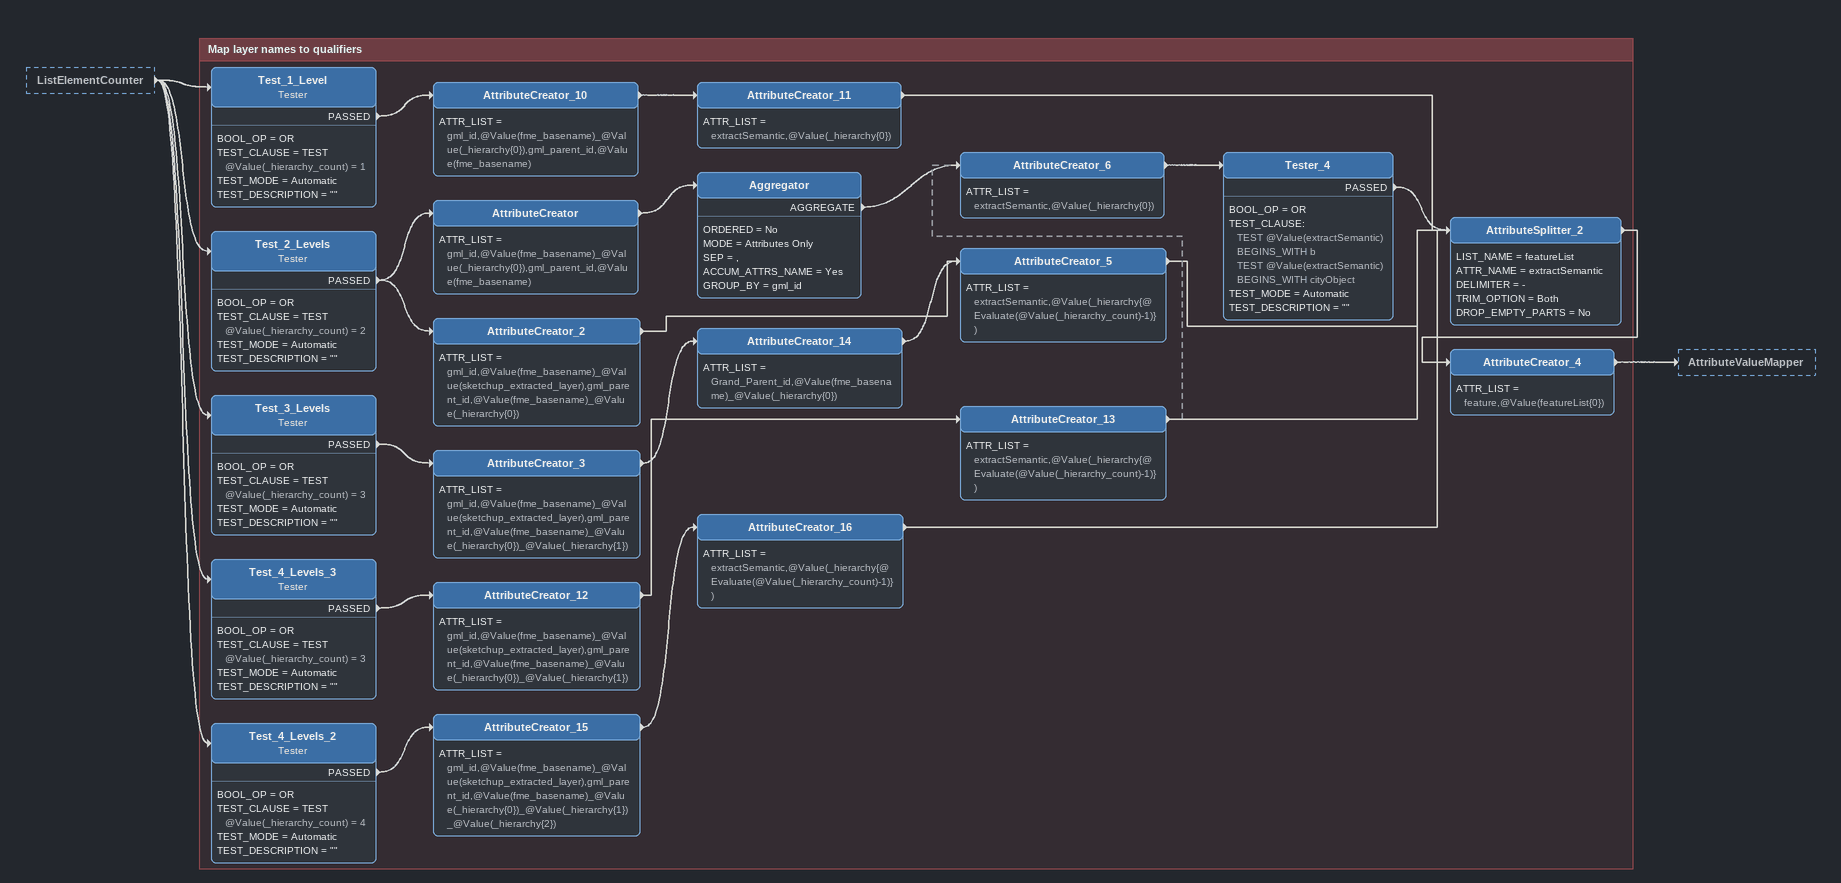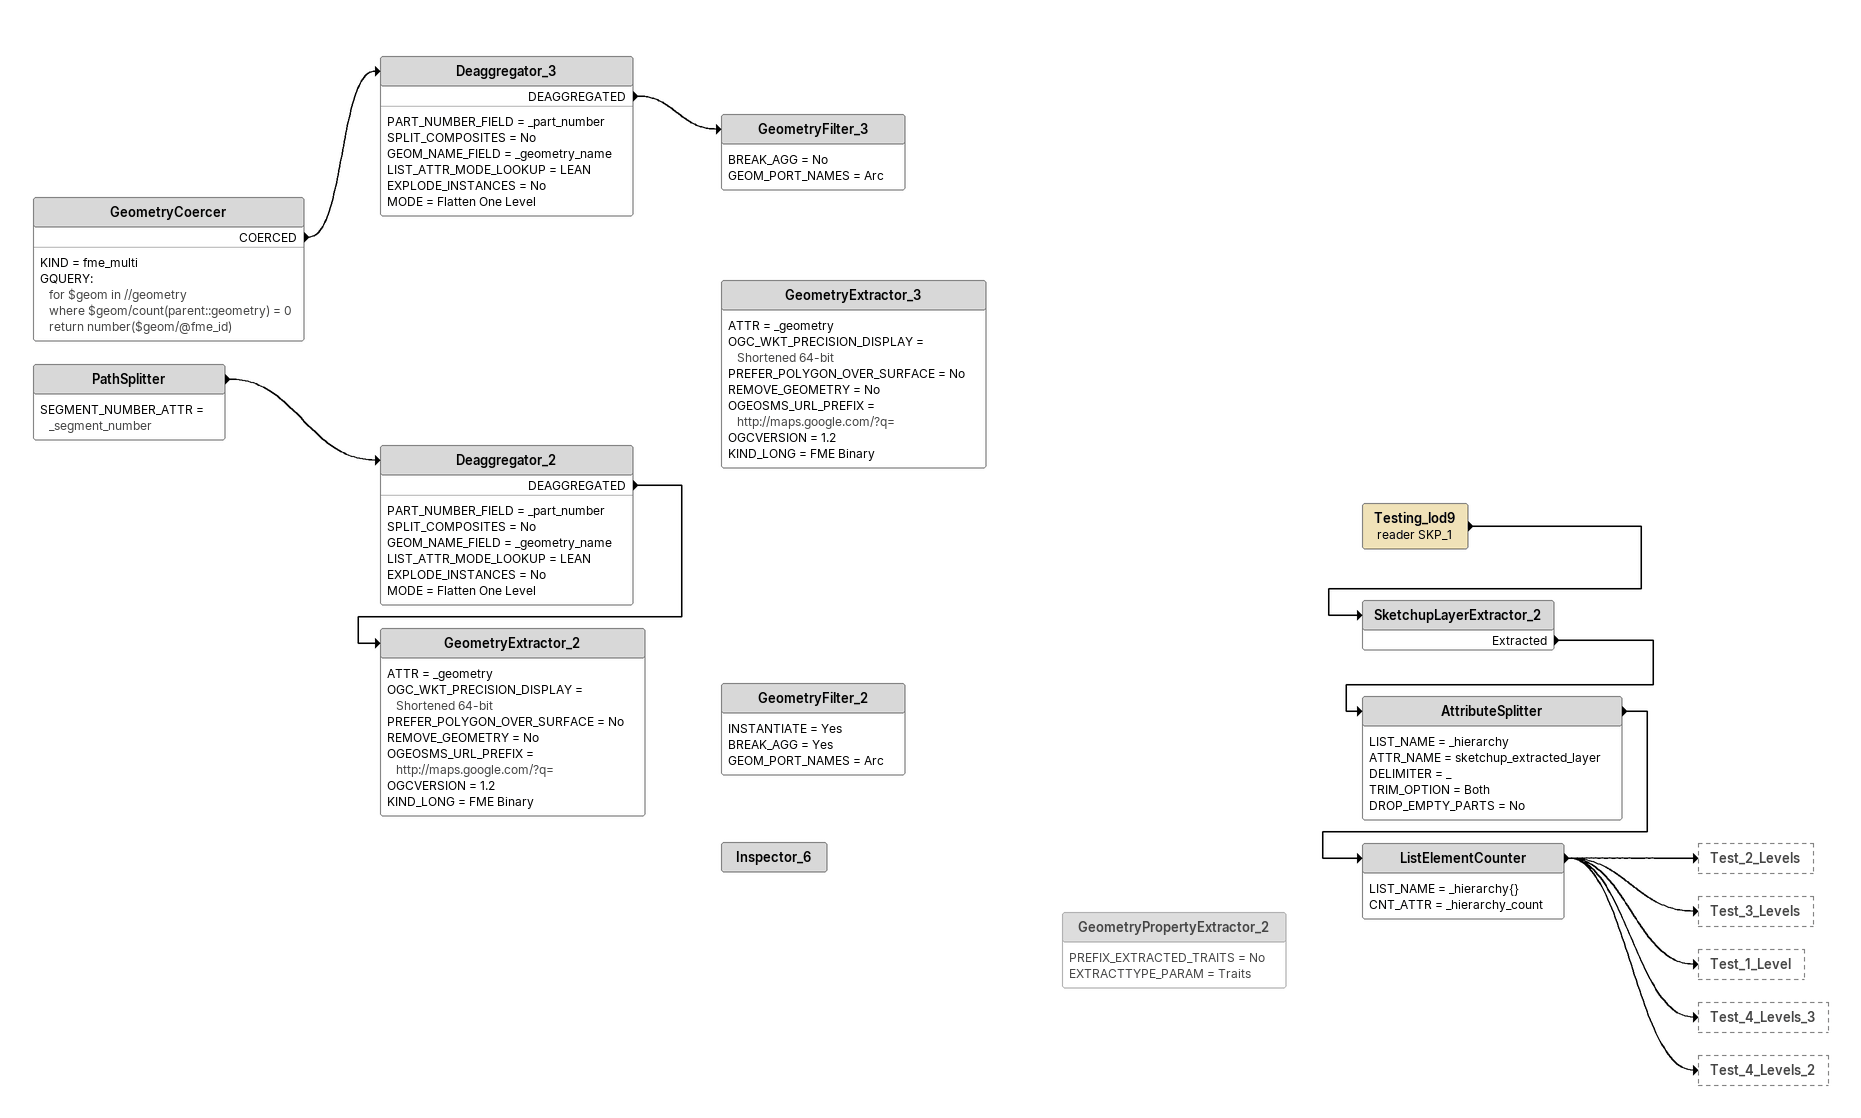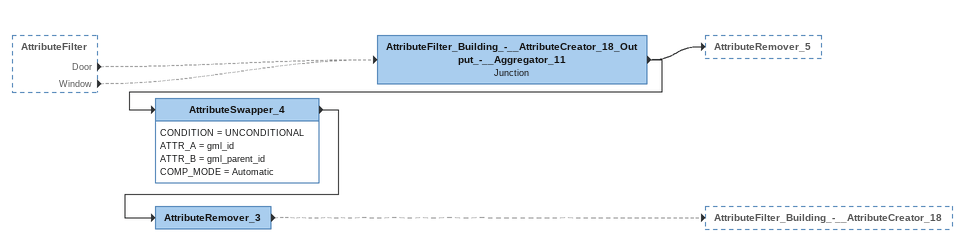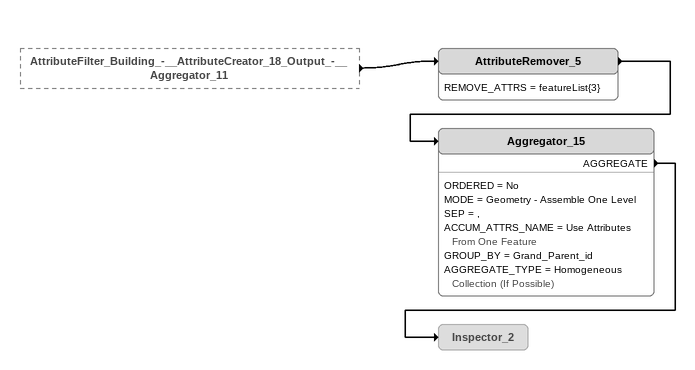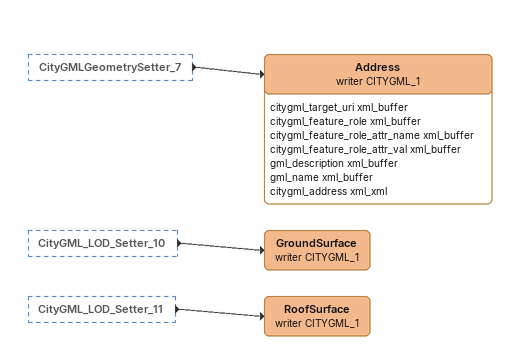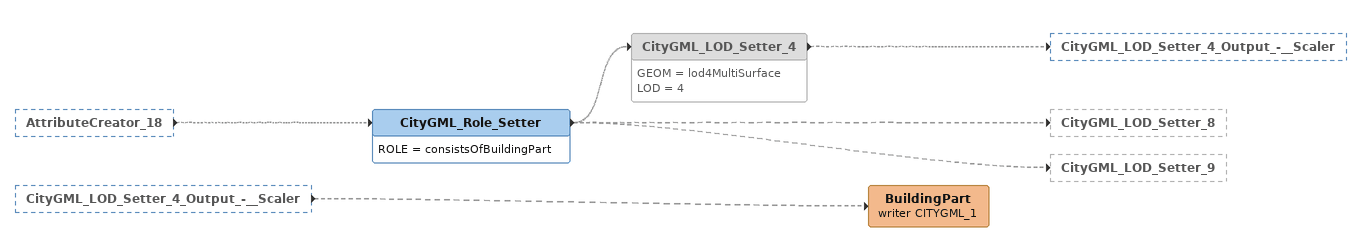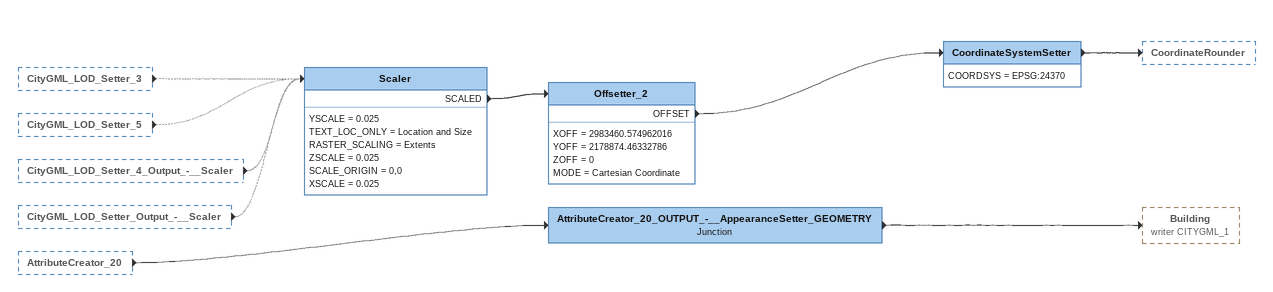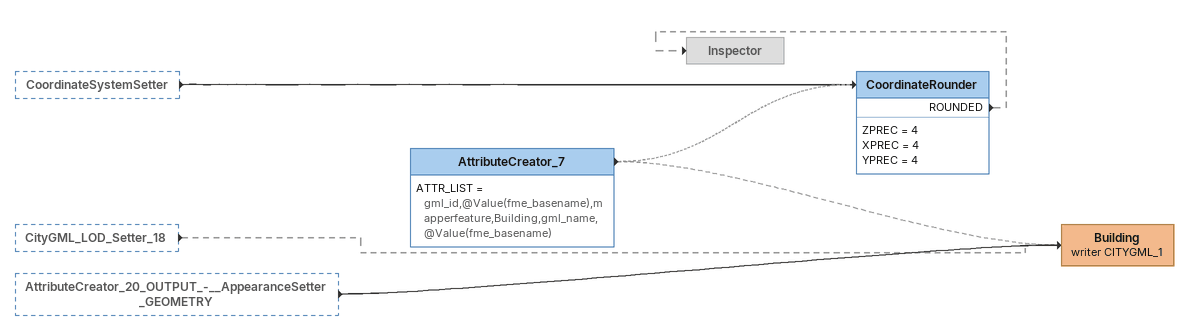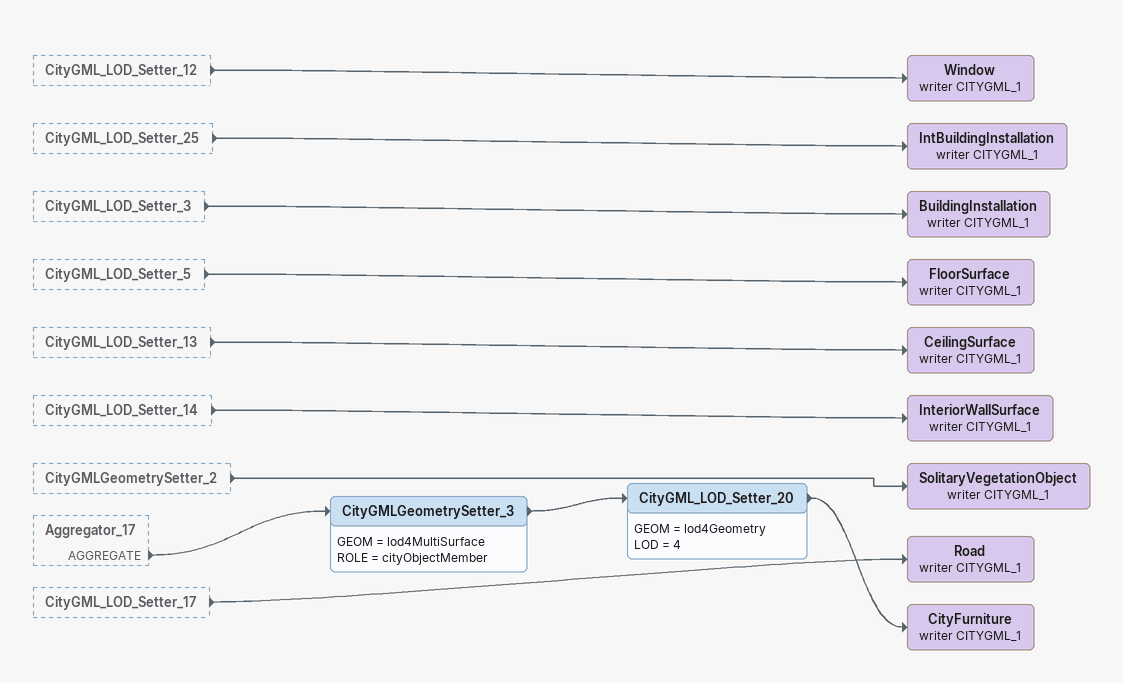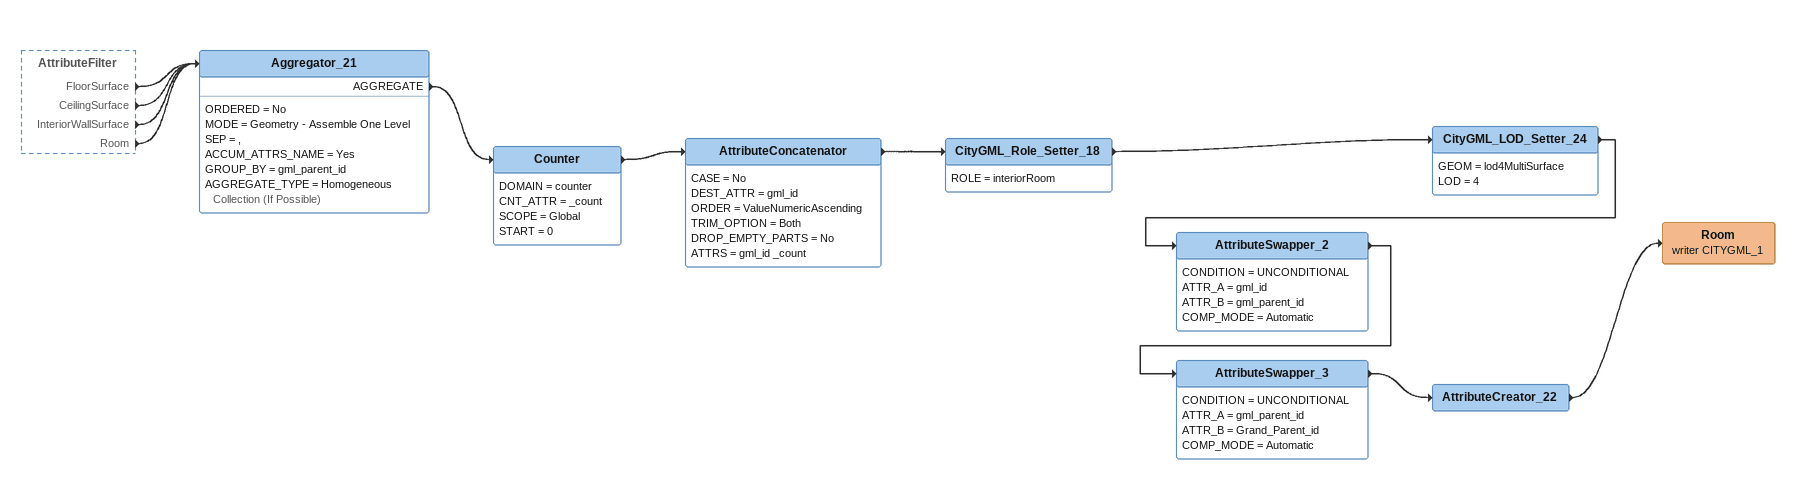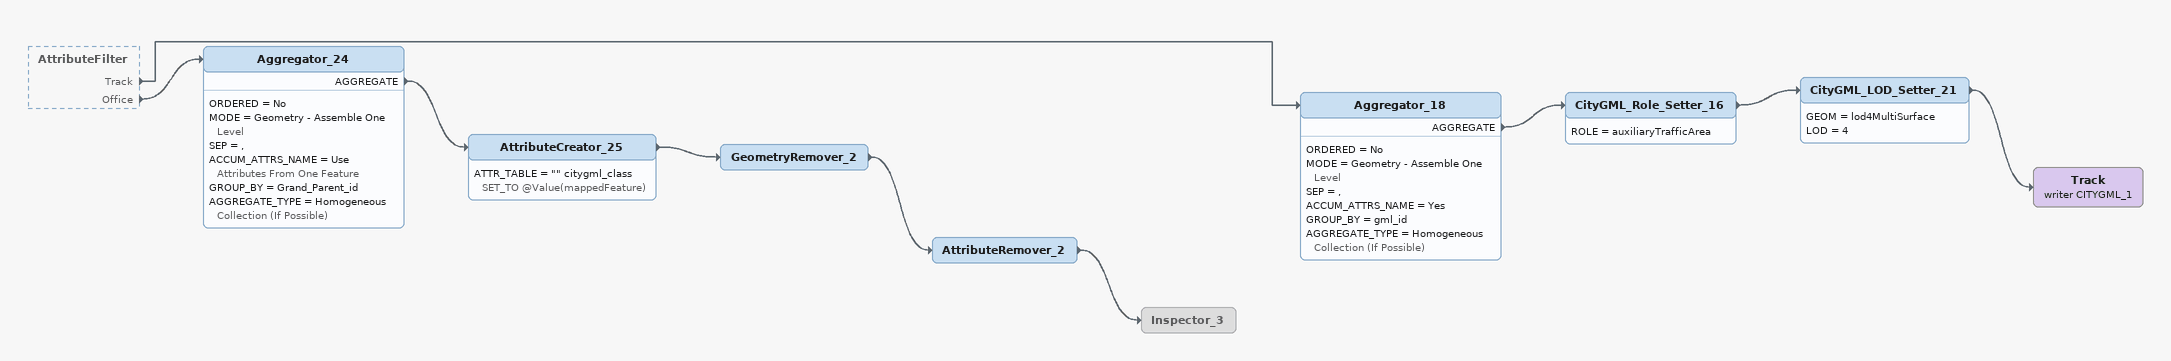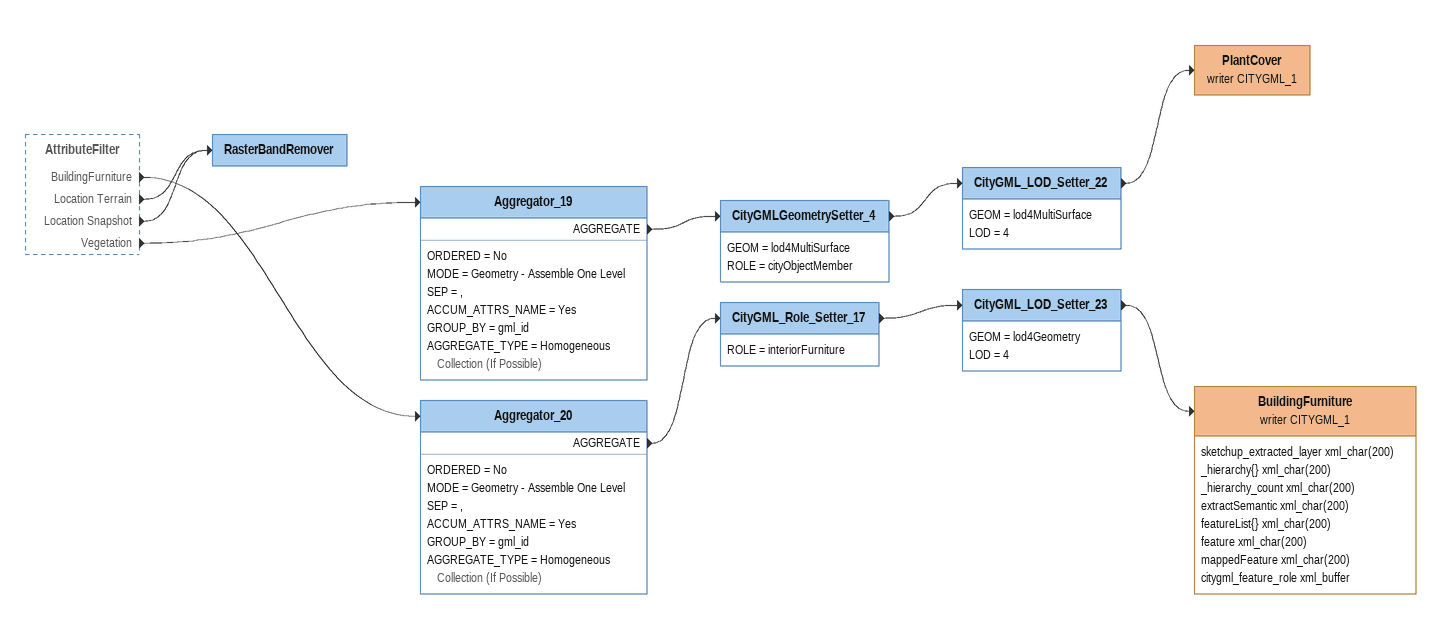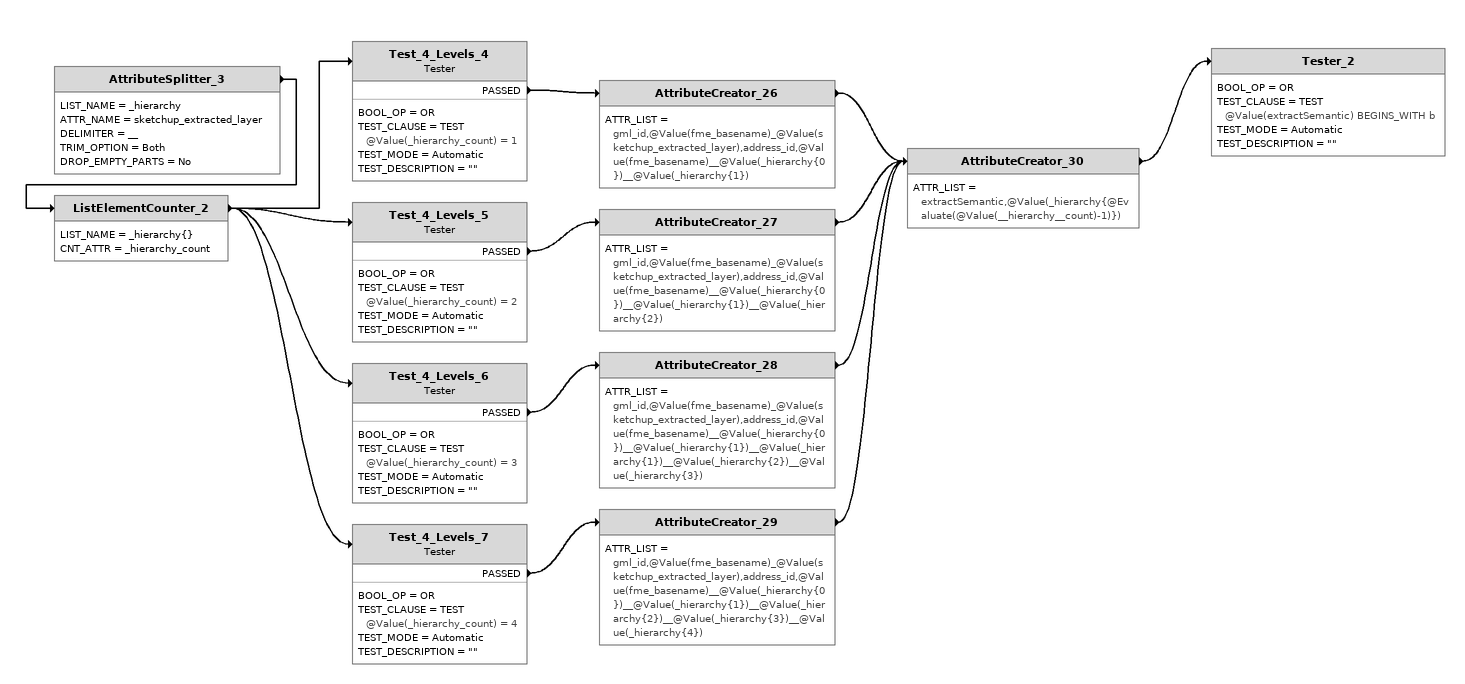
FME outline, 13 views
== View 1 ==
ListElementCounter [outside]
    -> Test_2_Levels
    -> Test_3_Levels
    -> Test_1_Level
    -> Test_4_Levels_3
    -> Test_4_Levels_2

Bookmark: Map layer names to qualifiers
Test_1_Level: Tester
    BOOL_OP = OR
    TEST_CLAUSE = TEST @Value(_hierarchy_count) = 1
    TEST_MODE = Automatic
    TEST_DESCRIPTION = ""
    PASSED -> AttributeCreator_10
AttributeCreator_10
    ATTR_LIST = gml_id,@Value(fme_basename)_@Value(_hierarchy{0}),gml_parent_id,@Value(fme_basename)
    -> AttributeCreator_11
AttributeCreator_11
    ATTR_LIST = extractSemantic,@Value(_hierarchy{0})
    -> AttributeSplitter_2
Test_2_Levels: Tester
    BOOL_OP = OR
    TEST_CLAUSE = TEST @Value(_hierarchy_count) = 2
    TEST_MODE = Automatic
    TEST_DESCRIPTION = ""
    PASSED -> AttributeCreator_2
    PASSED -> AttributeCreator
AttributeCreator
    ATTR_LIST = gml_id,@Value(fme_basename)_@Value(_hierarchy{0}),gml_parent_id,@Value(fme_basename)
    -> Aggregator
Aggregator
    ORDERED = No
    MODE = Attributes Only
    SEP = ,
    ACCUM_ATTRS_NAME = Yes
    GROUP_BY = gml_id
    AGGREGATE -> AttributeCreator_6
AttributeCreator_2
    ATTR_LIST = gml_id,@Value(fme_basename)_@Value(sketchup_extracted_layer),gml_parent_id,@Value(fme_basename)_@Value(_hierarchy{0})
    -> AttributeCreator_5
Test_3_Levels: Tester
    BOOL_OP = OR
    TEST_CLAUSE = TEST @Value(_hierarchy_count) = 3
    TEST_MODE = Automatic
    TEST_DESCRIPTION = ""
    PASSED -> AttributeCreator_3
AttributeCreator_3
    ATTR_LIST = gml_id,@Value(fme_basename)_@Value(sketchup_extracted_layer),gml_parent_id,@Value(fme_basename)_@Value(_hierarchy{0})_@Value(_hierarchy{1})
    -> AttributeCreator_14
AttributeCreator_14
    ATTR_LIST = Grand_Parent_id,@Value(fme_basename)_@Value(_hierarchy{0})
    -> AttributeCreator_5
AttributeCreator_5
    ATTR_LIST = extractSemantic,@Value(_hierarchy{@Evaluate(@Value(_hierarchy_count)-1)})
    -> AttributeSplitter_2
Test_4_Levels_3: Tester
    BOOL_OP = OR
    TEST_CLAUSE = TEST @Value(_hierarchy_count) = 3
    TEST_MODE = Automatic
    TEST_DESCRIPTION = ""
    PASSED -> AttributeCreator_12
AttributeCreator_12
    ATTR_LIST = gml_id,@Value(fme_basename)_@Value(sketchup_extracted_layer),gml_parent_id,@Value(fme_basename)_@Value(_hierarchy{0})_@Value(_hierarchy{1})
    -> AttributeCreator_13
AttributeCreator_13
    ATTR_LIST = extractSemantic,@Value(_hierarchy{@Evaluate(@Value(_hierarchy_count)-1)})
    -> AttributeCreator_6 [off]
    -> AttributeSplitter_2
AttributeCreator_6
    ATTR_LIST = extractSemantic,@Value(_hierarchy{0})
    -> Tester_4
Tester_4
    BOOL_OP = OR
    TEST_CLAUSE:
      TEST @Value(extractSemantic) BEGINS_WITH b
      TEST @Value(extractSemantic) BEGINS_WITH cityObject
    TEST_MODE = Automatic
    TEST_DESCRIPTION = ""
    PASSED -> AttributeSplitter_2
Test_4_Levels_2: Tester
    BOOL_OP = OR
    TEST_CLAUSE = TEST @Value(_hierarchy_count) = 4
    TEST_MODE = Automatic
    TEST_DESCRIPTION = ""
    PASSED -> AttributeCreator_15
AttributeCreator_15
    ATTR_LIST = gml_id,@Value(fme_basename)_@Value(sketchup_extracted_layer),gml_parent_id,@Value(fme_basename)_@Value(_hierarchy{0})_@Value(_hierarchy{1})_@Value(_hierarchy{2})
    -> AttributeCreator_16
AttributeCreator_16
    ATTR_LIST = extractSemantic,@Value(_hierarchy{@Evaluate(@Value(_hierarchy_count)-1)})
    -> AttributeSplitter_2
AttributeSplitter_2
    LIST_NAME = featureList
    ATTR_NAME = extractSemantic
    DELIMITER = -
    TRIM_OPTION = Both
    DROP_EMPTY_PARTS = No
    -> AttributeCreator_4
AttributeCreator_4
    ATTR_LIST = feature,@Value(featureList{0})
    -> AttributeValueMapper

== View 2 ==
GeometryCoercer
    KIND = fme_multi
    GQUERY:
      for $geom in //geometry
      where $geom/count(parent::geometry) = 0
      return number($geom/@fme_id)
    COERCED -> Deaggregator_3
Deaggregator_3
    PART_NUMBER_FIELD = _part_number
    SPLIT_COMPOSITES = No
    GEOM_NAME_FIELD = _geometry_name
    LIST_ATTR_MODE_LOOKUP = LEAN
    EXPLODE_INSTANCES = No
    MODE = Flatten One Level
    DEAGGREGATED -> GeometryFilter_3
GeometryFilter_3
    BREAK_AGG = No
    GEOM_PORT_NAMES = Arc
PathSplitter
    SEGMENT_NUMBER_ATTR = _segment_number
    -> Deaggregator_2
Deaggregator_2
    PART_NUMBER_FIELD = _part_number
    SPLIT_COMPOSITES = No
    GEOM_NAME_FIELD = _geometry_name
    LIST_ATTR_MODE_LOOKUP = LEAN
    EXPLODE_INSTANCES = No
    MODE = Flatten One Level
    DEAGGREGATED -> GeometryExtractor_2
GeometryExtractor_2
    ATTR = _geometry
    OGC_WKT_PRECISION_DISPLAY = Shortened 64-bit
    PREFER_POLYGON_OVER_SURFACE = No
    REMOVE_GEOMETRY = No
    OGEOSMS_URL_PREFIX = http://maps.google.com/?q=
    OGCVERSION = 1.2
    KIND_LONG = FME Binary
GeometryFilter_2
    INSTANTIATE = Yes
    BREAK_AGG = Yes
    GEOM_PORT_NAMES = Arc
GeometryExtractor_3
    ATTR = _geometry
    OGC_WKT_PRECISION_DISPLAY = Shortened 64-bit
    PREFER_POLYGON_OVER_SURFACE = No
    REMOVE_GEOMETRY = No
    OGEOSMS_URL_PREFIX = http://maps.google.com/?q=
    OGCVERSION = 1.2
    KIND_LONG = FME Binary
Inspector_6
GeometryPropertyExtractor_2 [off]
    PREFIX_EXTRACTED_TRAITS = No
    EXTRACTTYPE_PARAM = Traits
Testing_lod9 (reader SKP_1)
    -> SketchupLayerExtractor_2
SketchupLayerExtractor_2
    Extracted -> AttributeSplitter
AttributeSplitter
    LIST_NAME = _hierarchy
    ATTR_NAME = sketchup_extracted_layer
    DELIMITER = _
    TRIM_OPTION = Both
    DROP_EMPTY_PARTS = No
    -> ListElementCounter
ListElementCounter
    LIST_NAME = _hierarchy{}
    CNT_ATTR = _hierarchy_count
    -> Test_2_Levels
    -> Test_3_Levels
    -> Test_1_Level
    -> Test_4_Levels_3
    -> Test_4_Levels_2

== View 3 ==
AttributeFilter [outside]
    Door -> AttributeFilter_Building_-__AttributeCreator_18_Output_-__Aggregator_11 [off]
    Window -> AttributeFilter_Building_-__AttributeCreator_18_Output_-__Aggregator_11 [off]
AttributeFilter_Building_-__AttributeCreator_18_Output_-__Aggregator_11: Junction
    -> AttributeRemover_5
    -> AttributeSwapper_4
AttributeSwapper_4
    CONDITION = UNCONDITIONAL
    ATTR_A = gml_id
    ATTR_B = gml_parent_id
    COMP_MODE = Automatic
    -> AttributeRemover_3
AttributeRemover_3
    -> AttributeFilter_Building_-__AttributeCreator_18 [off]

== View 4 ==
AttributeFilter_Building_-__AttributeCreator_18_Output_-__Aggregator_11 [outside]
    -> AttributeRemover_5
AttributeRemover_5
    REMOVE_ATTRS = featureList{3}
    -> Aggregator_15
Aggregator_15
    ORDERED = No
    MODE = Geometry - Assemble One Level
    SEP = ,
    ACCUM_ATTRS_NAME = Use Attributes From One Feature
    GROUP_BY = Grand_Parent_id
    AGGREGATE_TYPE = Homogeneous Collection (If Possible)
    AGGREGATE -> Inspector_2
Inspector_2 [off]

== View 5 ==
CityGMLGeometrySetter_7 [outside]
    -> Address (writer CITYGML_1)
CityGML_LOD_Setter_10 [outside]
    -> GroundSurface (writer CITYGML_1)
CityGML_LOD_Setter_11 [outside]
    -> RoofSurface (writer CITYGML_1)
Address (writer CITYGML_1)
    attributes: citygml_target_uri xml_buffer, citygml_feature_role xml_buffer, citygml_feature_role_attr_name xml_buffer, citygml_feature_role_attr_val xml_buffer, gml_description xml_buffer, gml_name xml_buffer, citygml_address xml_xml
GroundSurface (writer CITYGML_1)
RoofSurface (writer CITYGML_1)

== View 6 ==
AttributeCreator_18 [outside]
    -> CityGML_Role_Setter [off]
CityGML_LOD_Setter_4_Output_-__Scaler [outside]
    -> BuildingPart (writer CITYGML_1) [off]
CityGML_Role_Setter
    ROLE = consistsOfBuildingPart
    -> CityGML_LOD_Setter_4 [off]
    -> CityGML_LOD_Setter_8 [off]
    -> CityGML_LOD_Setter_9 [off]
CityGML_LOD_Setter_4 [off]
    GEOM = lod4MultiSurface
    LOD = 4
    -> CityGML_LOD_Setter_4_Output_-__Scaler [off]
BuildingPart (writer CITYGML_1)

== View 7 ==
CityGML_LOD_Setter_3 [outside]
    -> Scaler [off]
CityGML_LOD_Setter_5 [outside]
    -> Scaler [off]
CityGML_LOD_Setter_4_Output_-__Scaler [outside]
    -> Scaler [off]
CityGML_LOD_Setter_Output_-__Scaler [outside]
    -> Scaler [off]
AttributeCreator_20 [outside]
    -> AttributeCreator_20_OUTPUT_-__AppearanceSetter_GEOMETRY
AttributeCreator_20_OUTPUT_-__AppearanceSetter_GEOMETRY: Junction
    -> Building (writer CITYGML_1)
Scaler
    YSCALE = 0.025
    TEXT_LOC_ONLY = Location and Size
    RASTER_SCALING = Extents
    ZSCALE = 0.025
    SCALE_ORIGIN = 0,0
    XSCALE = 0.025
    SCALED -> Offsetter_2
Offsetter_2
    XOFF = 2983460.574962016
    YOFF = 2178874.46332786
    ZOFF = 0
    MODE = Cartesian Coordinate
    OFFSET -> CoordinateSystemSetter
CoordinateSystemSetter
    COORDSYS = EPSG:24370
    -> CoordinateRounder

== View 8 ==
CoordinateSystemSetter [outside]
    -> CoordinateRounder
CityGML_LOD_Setter_18 [outside]
    -> Building (writer CITYGML_1) [off]
AttributeCreator_20_OUTPUT_-__AppearanceSetter_GEOMETRY [outside]
    -> Building (writer CITYGML_1)
AttributeCreator_7
    ATTR_LIST = gml_id,@Value(fme_basename),mapperfeature,Building,gml_name,@Value(fme_basename)
    -> CoordinateRounder [off]
    -> Building (writer CITYGML_1) [off]
CoordinateRounder
    ZPREC = 4
    XPREC = 4
    YPREC = 4
    ROUNDED -> Inspector [off]
Inspector [off]
Building (writer CITYGML_1)

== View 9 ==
CityGML_LOD_Setter_12 [outside]
    -> Window (writer CITYGML_1)
CityGML_LOD_Setter_25 [outside]
    -> IntBuildingInstallation (writer CITYGML_1)
CityGML_LOD_Setter_3 [outside]
    -> BuildingInstallation (writer CITYGML_1)
CityGML_LOD_Setter_5 [outside]
    -> FloorSurface (writer CITYGML_1)
CityGML_LOD_Setter_13 [outside]
    -> CeilingSurface (writer CITYGML_1)
CityGML_LOD_Setter_14 [outside]
    -> InteriorWallSurface (writer CITYGML_1)
CityGMLGeometrySetter_2 [outside]
    -> SolitaryVegetationObject (writer CITYGML_1)
Aggregator_17 [outside]
    AGGREGATE -> CityGMLGeometrySetter_3
CityGML_LOD_Setter_17 [outside]
    -> Road (writer CITYGML_1)
Window (writer CITYGML_1)
BuildingInstallation (writer CITYGML_1)
IntBuildingInstallation (writer CITYGML_1)
CeilingSurface (writer CITYGML_1)
InteriorWallSurface (writer CITYGML_1)
FloorSurface (writer CITYGML_1)
SolitaryVegetationObject (writer CITYGML_1)
Road (writer CITYGML_1)
CityGMLGeometrySetter_3
    GEOM = lod4MultiSurface
    ROLE = cityObjectMember
    -> CityGML_LOD_Setter_20
CityGML_LOD_Setter_20
    GEOM = lod4Geometry
    LOD = 4
    -> CityFurniture (writer CITYGML_1)
CityFurniture (writer CITYGML_1)

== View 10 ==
AttributeFilter [outside]
    FloorSurface -> Aggregator_21
    CeilingSurface -> Aggregator_21
    InteriorWallSurface -> Aggregator_21
    Room -> Aggregator_21
Aggregator_21
    ORDERED = No
    MODE = Geometry - Assemble One Level
    SEP = ,
    ACCUM_ATTRS_NAME = Yes
    GROUP_BY = gml_parent_id
    AGGREGATE_TYPE = Homogeneous Collection (If Possible)
    AGGREGATE -> Counter
Counter
    DOMAIN = counter
    CNT_ATTR = _count
    SCOPE = Global
    START = 0
    -> AttributeConcatenator
AttributeConcatenator
    CASE = No
    DEST_ATTR = gml_id
    ORDER = ValueNumericAscending
    TRIM_OPTION = Both
    DROP_EMPTY_PARTS = No
    ATTRS = gml_id _count
    -> CityGML_Role_Setter_18
CityGML_Role_Setter_18
    ROLE = interiorRoom
    -> CityGML_LOD_Setter_24
CityGML_LOD_Setter_24
    GEOM = lod4MultiSurface
    LOD = 4
    -> AttributeSwapper_2
AttributeSwapper_2
    CONDITION = UNCONDITIONAL
    ATTR_A = gml_id
    ATTR_B = gml_parent_id
    COMP_MODE = Automatic
    -> AttributeSwapper_3
AttributeSwapper_3
    CONDITION = UNCONDITIONAL
    ATTR_A = gml_parent_id
    ATTR_B = Grand_Parent_id
    COMP_MODE = Automatic
    -> AttributeCreator_22
AttributeCreator_22
    -> Room (writer CITYGML_1)
Room (writer CITYGML_1)

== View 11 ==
AttributeFilter [outside]
    Track -> Aggregator_18
    Office -> Aggregator_24
Aggregator_24
    ORDERED = No
    MODE = Geometry - Assemble One Level
    SEP = ,
    ACCUM_ATTRS_NAME = Use Attributes From One Feature
    GROUP_BY = Grand_Parent_id
    AGGREGATE_TYPE = Homogeneous Collection (If Possible)
    AGGREGATE -> AttributeCreator_25
AttributeCreator_25
    ATTR_TABLE = "" citygml_class SET_TO @Value(mappedFeature)
    -> GeometryRemover_2
GeometryRemover_2
    -> AttributeRemover_2
AttributeRemover_2
    -> Inspector_3
Inspector_3 [off]
Aggregator_18
    ORDERED = No
    MODE = Geometry - Assemble One Level
    SEP = ,
    ACCUM_ATTRS_NAME = Yes
    GROUP_BY = gml_id
    AGGREGATE_TYPE = Homogeneous Collection (If Possible)
    AGGREGATE -> CityGML_Role_Setter_16
CityGML_Role_Setter_16
    ROLE = auxiliaryTrafficArea
    -> CityGML_LOD_Setter_21
CityGML_LOD_Setter_21
    GEOM = lod4MultiSurface
    LOD = 4
    -> Track (writer CITYGML_1)
Track (writer CITYGML_1)

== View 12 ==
AttributeFilter [outside]
    BuildingFurniture -> Aggregator_20
    Location Terrain -> RasterBandRemover
    Location Snapshot -> RasterBandRemover
    Vegetation -> Aggregator_19
RasterBandRemover
Aggregator_19
    ORDERED = No
    MODE = Geometry - Assemble One Level
    SEP = ,
    ACCUM_ATTRS_NAME = Yes
    GROUP_BY = gml_id
    AGGREGATE_TYPE = Homogeneous Collection (If Possible)
    AGGREGATE -> CityGMLGeometrySetter_4
CityGMLGeometrySetter_4
    GEOM = lod4MultiSurface
    ROLE = cityObjectMember
    -> CityGML_LOD_Setter_22
CityGML_LOD_Setter_22
    GEOM = lod4MultiSurface
    LOD = 4
    -> PlantCover (writer CITYGML_1)
PlantCover (writer CITYGML_1)
Aggregator_20
    ORDERED = No
    MODE = Geometry - Assemble One Level
    SEP = ,
    ACCUM_ATTRS_NAME = Yes
    GROUP_BY = gml_id
    AGGREGATE_TYPE = Homogeneous Collection (If Possible)
    AGGREGATE -> CityGML_Role_Setter_17
CityGML_Role_Setter_17
    ROLE = interiorFurniture
    -> CityGML_LOD_Setter_23
CityGML_LOD_Setter_23
    GEOM = lod4Geometry
    LOD = 4
    -> BuildingFurniture (writer CITYGML_1)
BuildingFurniture (writer CITYGML_1)
    attributes: sketchup_extracted_layer xml_char(200), _hierarchy{} xml_char(200), _hierarchy_count xml_char(200), extractSemantic xml_char(200), featureList{} xml_char(200), feature xml_char(200), mappedFeature xml_char(200), citygml_feature_role xml_buffer

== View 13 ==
AttributeSplitter_3
    LIST_NAME = _hierarchy
    ATTR_NAME = sketchup_extracted_layer
    DELIMITER = __
    TRIM_OPTION = Both
    DROP_EMPTY_PARTS = No
    -> ListElementCounter_2
ListElementCounter_2
    LIST_NAME = _hierarchy{}
    CNT_ATTR = _hierarchy_count
    -> Test_4_Levels_4
    -> Test_4_Levels_5
    -> Test_4_Levels_6
    -> Test_4_Levels_7
Test_4_Levels_4: Tester
    BOOL_OP = OR
    TEST_CLAUSE = TEST @Value(_hierarchy_count) = 1
    TEST_MODE = Automatic
    TEST_DESCRIPTION = ""
    PASSED -> AttributeCreator_26
AttributeCreator_26
    ATTR_LIST = gml_id,@Value(fme_basename)_@Value(sketchup_extracted_layer),address_id,@Value(fme_basename)__@Value(_hierarchy{0})__@Value(_hierarchy{1})
    -> AttributeCreator_30
Test_4_Levels_5: Tester
    BOOL_OP = OR
    TEST_CLAUSE = TEST @Value(_hierarchy_count) = 2
    TEST_MODE = Automatic
    TEST_DESCRIPTION = ""
    PASSED -> AttributeCreator_27
AttributeCreator_27
    ATTR_LIST = gml_id,@Value(fme_basename)_@Value(sketchup_extracted_layer),address_id,@Value(fme_basename)__@Value(_hierarchy{0})__@Value(_hierarchy{1})__@Value(_hierarchy{2})
    -> AttributeCreator_30
Test_4_Levels_6: Tester
    BOOL_OP = OR
    TEST_CLAUSE = TEST @Value(_hierarchy_count) = 3
    TEST_MODE = Automatic
    TEST_DESCRIPTION = ""
    PASSED -> AttributeCreator_28
AttributeCreator_28
    ATTR_LIST = gml_id,@Value(fme_basename)_@Value(sketchup_extracted_layer),address_id,@Value(fme_basename)__@Value(_hierarchy{0})__@Value(_hierarchy{1})__@Value(_hierarchy{1})__@Value(_hierarchy{2})__@Value(_hierarchy{3})
    -> AttributeCreator_30
Test_4_Levels_7: Tester
    BOOL_OP = OR
    TEST_CLAUSE = TEST @Value(_hierarchy_count) = 4
    TEST_MODE = Automatic
    TEST_DESCRIPTION = ""
    PASSED -> AttributeCreator_29
AttributeCreator_29
    ATTR_LIST = gml_id,@Value(fme_basename)_@Value(sketchup_extracted_layer),address_id,@Value(fme_basename)__@Value(_hierarchy{0})__@Value(_hierarchy{1})__@Value(_hierarchy{2})__@Value(_hierarchy{3})__@Value(_hierarchy{4})
    -> AttributeCreator_30
AttributeCreator_30
    ATTR_LIST = extractSemantic,@Value(_hierarchy{@Evaluate(@Value(__hierarchy__count)-1)})
    -> Tester_2
Tester_2
    BOOL_OP = OR
    TEST_CLAUSE = TEST @Value(extractSemantic) BEGINS_WITH b
    TEST_MODE = Automatic
    TEST_DESCRIPTION = ""
